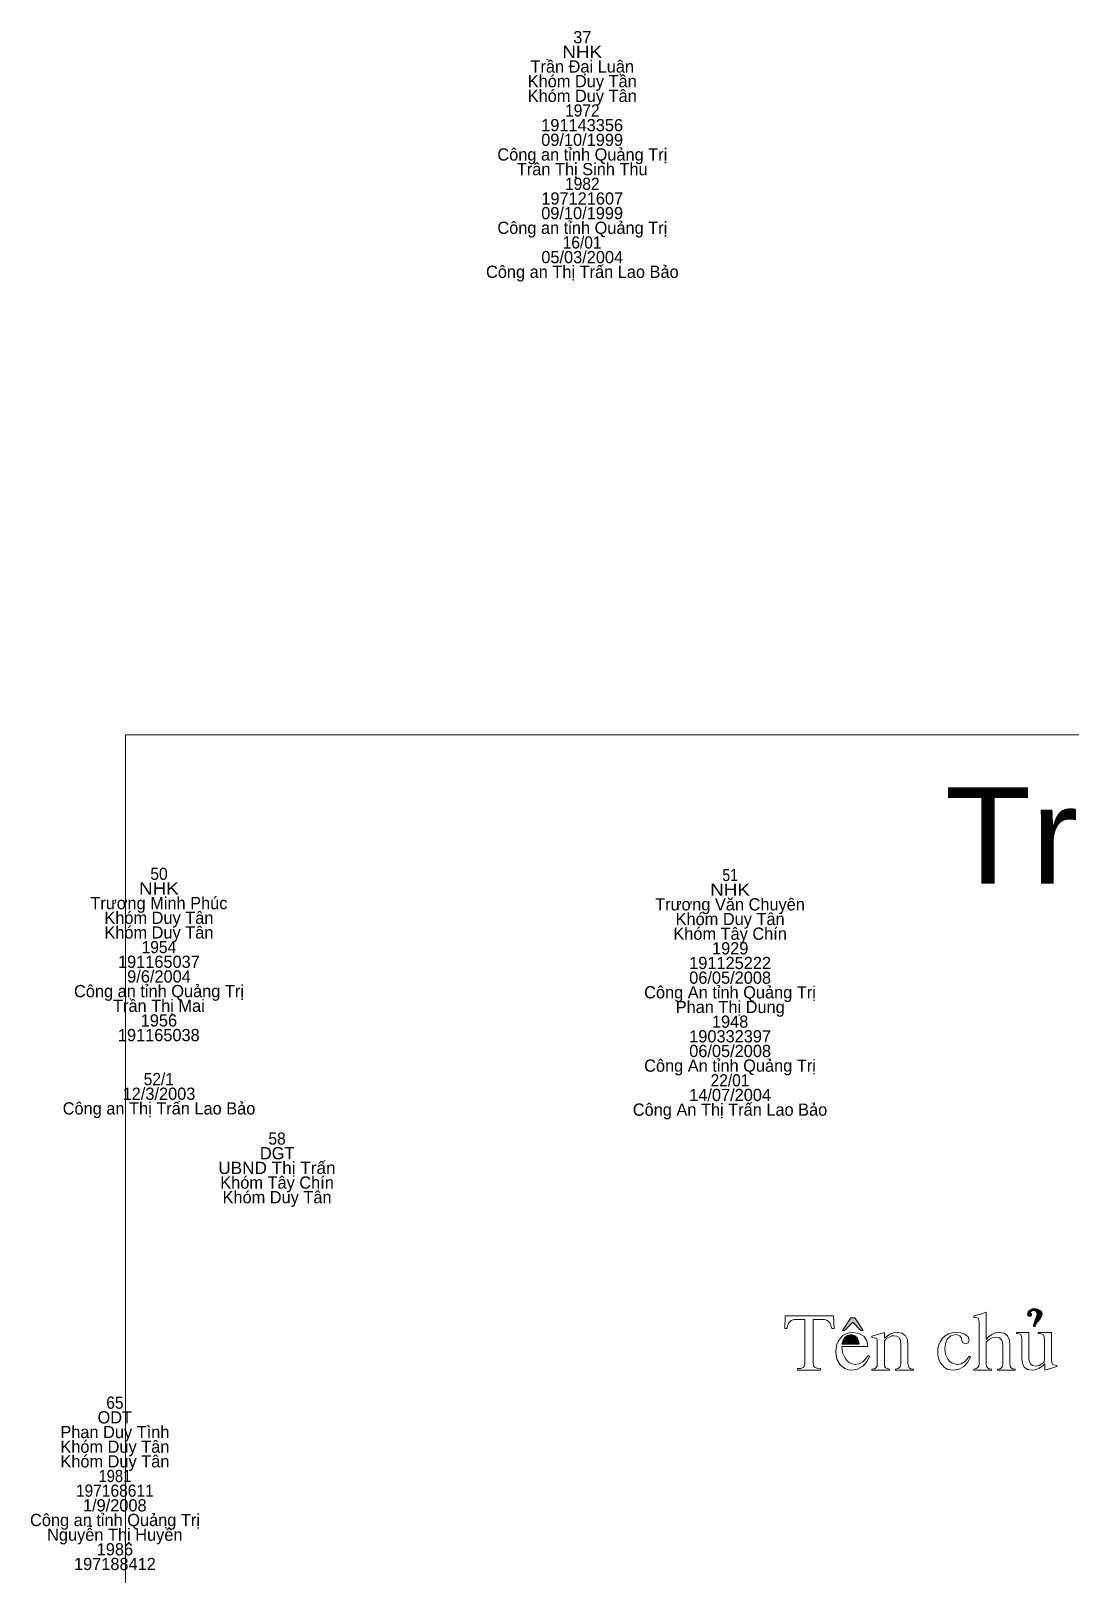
# Model space of a CAD drawing. Header units: metres. Extents: x 535887 to 536548, y 1837332 to 1837987.
# Drawn here: x 536143.5 to 536194.5, y 1837577.8 to 1837653.6 of the extents above; entities that cross this region are included whole.
import ezdxf
from ezdxf.enums import TextEntityAlignment as Align

# ---------------------------------------------------------------- set-up
doc = ezdxf.new("R2010")
doc.units = ezdxf.units.M
doc.header["$LTSCALE"] = 0.24
doc.layers.add('1', color=7, linetype='Continuous')
doc.layers.add('5', color=7, linetype='Continuous', lineweight=13)

msp = doc.modelspace()

# ---------------------------------------------------------------- hatches: boundary and pattern name
at = {"layer": '5'}
for points in [[(536183.44, 1837589.78), (536183.84, 1837590.19), (536184.23, 1837589.78), (536184.35, 1837589.78), (536183.94, 1837590.4), (536183.74, 1837590.4), (536183.33, 1837589.78)], [(536192.9, 1837590.2), (536192.97, 1837590.27), (536193.08, 1837590.4), (536193.14, 1837590.57), (536193.12, 1837590.68), (536193.04, 1837590.77), (536192.92, 1837590.83), (536192.78, 1837590.86), (536192.65, 1837590.84), (536192.54, 1837590.79), (536192.45, 1837590.7), (536192.42, 1837590.6), (536192.43, 1837590.54), (536192.44, 1837590.51), (536192.51, 1837590.47), (536192.59, 1837590.48), (536192.62, 1837590.54), (536192.61, 1837590.58), (536192.59, 1837590.61), (536192.56, 1837590.64), (536192.55, 1837590.65), (536192.55, 1837590.68), (536192.61, 1837590.74), (536192.72, 1837590.77), (536192.79, 1837590.75), (536192.85, 1837590.72), (536192.88, 1837590.66), (536192.9, 1837590.58), (536192.83, 1837590.36), (536192.8, 1837590.3), (536192.78, 1837590.24), (536192.75, 1837590.18), (536192.74, 1837590.14), (536192.72, 1837590.06), (536192.71, 1837589.98), (536192.79, 1837589.98), (536192.83, 1837590.1)], [(536184.15, 1837589.11), (536183.31, 1837589.11), (536183.37, 1837589.31), (536183.44, 1837589.44), (536183.58, 1837589.54), (536183.76, 1837589.58), (536183.93, 1837589.54), (536184.05, 1837589.43), (536184.12, 1837589.29)]]:
    msp.add_hatch(color=256, dxfattribs=at).paths.add_polyline_path(points)

# ---------------------------------------------------------------- linework, layer by layer
for points in [[(536148.14, 1837619.03), (536319.04, 1837619.03), (536319.04, 1837370.53), (536148.14, 1837370.53)], [(536182.26, 1837587.91), (536182.08, 1837587.93), (536181.96, 1837587.99), (536181.91, 1837588.06), (536181.89, 1837588.15), (536181.89, 1837590.33), (536182.21, 1837590.33), (536182.45, 1837590.32), (536182.6, 1837590.28), (536182.73, 1837590.14), (536182.82, 1837589.89), (536182.92, 1837589.89), (536182.9, 1837590.51), (536180.53, 1837590.51), (536180.51, 1837589.89), (536180.61, 1837589.89), (536180.69, 1837590.14), (536180.82, 1837590.28), (536180.96, 1837590.32), (536181.19, 1837590.33), (536181.49, 1837590.33), (536181.49, 1837588.15), (536181.47, 1837588.05), (536181.42, 1837587.98), (536181.29, 1837587.92), (536181.12, 1837587.91), (536181.12, 1837587.83), (536182.26, 1837587.83)], [(536183.44, 1837589.78), (536183.84, 1837590.19), (536184.23, 1837589.78), (536184.35, 1837589.78), (536183.94, 1837590.4), (536183.74, 1837590.4), (536183.33, 1837589.78)], [(536190.04, 1837588.16), (536190.03, 1837588.04), (536189.98, 1837587.96), (536189.9, 1837587.91), (536189.78, 1837587.89), (536189.78, 1837587.83), (536190.65, 1837587.83), (536190.65, 1837587.89), (536190.53, 1837587.9), (536190.45, 1837587.95), (536190.4, 1837588.03), (536190.39, 1837588.15), (536190.39, 1837589.22), (536190.53, 1837589.35), (536190.69, 1837589.43), (536190.87, 1837589.46), (536191.05, 1837589.42), (536191.16, 1837589.31), (536191.19, 1837589.18), (536191.2, 1837588.99), (536191.2, 1837588.15), (536191.19, 1837588.04), (536191.14, 1837587.95), (536191.06, 1837587.9), (536190.94, 1837587.89), (536190.94, 1837587.83), (536191.82, 1837587.83), (536191.82, 1837587.89), (536191.69, 1837587.9), (536191.61, 1837587.95), (536191.57, 1837588.03), (536191.55, 1837588.16), (536191.55, 1837589.01), (536191.53, 1837589.31), (536191.44, 1837589.52), (536191.27, 1837589.65), (536191.01, 1837589.69), (536190.83, 1837589.67), (536190.66, 1837589.59), (536190.51, 1837589.48), (536190.39, 1837589.35), (536190.39, 1837590.68), (536190.13, 1837590.59), (536189.97, 1837590.55), (536189.87, 1837590.52), (536189.78, 1837590.5), (536189.78, 1837590.42), (536189.85, 1837590.42), (536189.95, 1837590.41), (536190.01, 1837590.38), (536190.04, 1837590.17)], [(536192.9, 1837590.2), (536192.97, 1837590.27), (536193.08, 1837590.4), (536193.14, 1837590.57), (536193.12, 1837590.68), (536193.04, 1837590.77), (536192.92, 1837590.83), (536192.78, 1837590.86), (536192.65, 1837590.84), (536192.54, 1837590.79), (536192.45, 1837590.7), (536192.42, 1837590.6), (536192.43, 1837590.54), (536192.44, 1837590.51), (536192.51, 1837590.47), (536192.59, 1837590.48), (536192.62, 1837590.54), (536192.61, 1837590.58), (536192.59, 1837590.61), (536192.56, 1837590.64), (536192.55, 1837590.65), (536192.55, 1837590.68), (536192.61, 1837590.74), (536192.72, 1837590.77), (536192.79, 1837590.75), (536192.85, 1837590.72), (536192.88, 1837590.66), (536192.9, 1837590.58), (536192.83, 1837590.36), (536192.8, 1837590.3), (536192.78, 1837590.24), (536192.75, 1837590.18), (536192.74, 1837590.14), (536192.72, 1837590.06), (536192.71, 1837589.98), (536192.79, 1837589.98), (536192.83, 1837590.1)], [(536183.3, 1837588.99), (536184.58, 1837588.99), (536184.53, 1837589.27), (536184.38, 1837589.5), (536184.14, 1837589.64), (536183.85, 1837589.69), (536183.67, 1837589.67), (536183.51, 1837589.62), (536183.36, 1837589.54), (536183.24, 1837589.41), (536183.14, 1837589.27), (536183.06, 1837589.1), (536183.02, 1837588.92), (536183.01, 1837588.72), (536183.06, 1837588.38), (536183.22, 1837588.1), (536183.35, 1837587.98), (536183.48, 1837587.9), (536183.63, 1837587.85), (536183.79, 1837587.83), (536184.07, 1837587.88), (536184.33, 1837588.04), (536184.53, 1837588.25), (536184.66, 1837588.52), (536184.59, 1837588.55), (536184.47, 1837588.38), (536184.33, 1837588.25), (536184.15, 1837588.15), (536183.96, 1837588.12), (536183.81, 1837588.14), (536183.68, 1837588.19), (536183.56, 1837588.29), (536183.46, 1837588.42), (536183.34, 1837588.69)], [(536184.15, 1837589.11), (536183.31, 1837589.11), (536183.37, 1837589.31), (536183.44, 1837589.44), (536183.58, 1837589.54), (536183.76, 1837589.58), (536183.93, 1837589.54), (536184.05, 1837589.43), (536184.12, 1837589.29)], [(536185.04, 1837588.16), (536185.03, 1837588.04), (536184.98, 1837587.95), (536184.9, 1837587.9), (536184.78, 1837587.89), (536184.78, 1837587.83), (536185.65, 1837587.83), (536185.65, 1837587.89), (536185.53, 1837587.91), (536185.45, 1837587.95), (536185.4, 1837588.04), (536185.39, 1837588.17), (536185.39, 1837589.28), (536185.52, 1837589.4), (536185.66, 1837589.48), (536185.76, 1837589.52), (536185.87, 1837589.53), (536186.01, 1837589.5), (536186.12, 1837589.44), (536186.18, 1837589.3), (536186.2, 1837589.07), (536186.2, 1837588.17), (536186.19, 1837588.04), (536186.14, 1837587.96), (536186.06, 1837587.91), (536185.94, 1837587.89), (536185.94, 1837587.83), (536186.82, 1837587.83), (536186.82, 1837587.89), (536186.69, 1837587.9), (536186.61, 1837587.95), (536186.57, 1837588.03), (536186.55, 1837588.16), (536186.55, 1837589.04), (536186.52, 1837589.32), (536186.43, 1837589.53), (536186.27, 1837589.65), (536186.05, 1837589.69), (536185.85, 1837589.67), (536185.66, 1837589.6), (536185.39, 1837589.41), (536185.39, 1837589.69), (536184.78, 1837589.5), (536184.78, 1837589.44), (536185, 1837589.41), (536185.03, 1837589.32), (536185.04, 1837589.15)], [(536189.56, 1837588.53), (536189.44, 1837588.36), (536189.32, 1837588.24), (536189.16, 1837588.15), (536188.99, 1837588.12), (536188.84, 1837588.14), (536188.72, 1837588.18), (536188.61, 1837588.26), (536188.51, 1837588.37), (536188.39, 1837588.61), (536188.36, 1837588.89), (536188.39, 1837589.14), (536188.48, 1837589.36), (536188.66, 1837589.52), (536188.88, 1837589.58), (536189.02, 1837589.56), (536189.12, 1837589.5), (536189.17, 1837589.41), (536189.19, 1837589.3), (536189.25, 1837589.18), (536189.38, 1837589.13), (536189.5, 1837589.18), (536189.56, 1837589.3), (536189.5, 1837589.47), (536189.34, 1837589.6), (536189.14, 1837589.67), (536188.94, 1837589.69), (536188.73, 1837589.67), (536188.54, 1837589.62), (536188.38, 1837589.53), (536188.24, 1837589.4), (536188.14, 1837589.25), (536188.06, 1837589.09), (536188.02, 1837588.91), (536188.01, 1837588.72), (536188.02, 1837588.54), (536188.06, 1837588.37), (536188.13, 1837588.22), (536188.23, 1837588.09), (536188.35, 1837587.97), (536188.48, 1837587.89), (536188.63, 1837587.85), (536188.79, 1837587.83), (536189.06, 1837587.88), (536189.3, 1837588.02), (536189.47, 1837588.21), (536189.62, 1837588.47)], [(536193.6, 1837588.35), (536193.6, 1837589.69), (536192.94, 1837589.69), (536192.94, 1837589.63), (536193.11, 1837589.62), (536193.2, 1837589.57), (536193.23, 1837589.48), (536193.25, 1837589.32), (536193.25, 1837588.45), (536193.25, 1837588.39), (536193.25, 1837588.35), (536193.24, 1837588.3), (536193.23, 1837588.25), (536193.15, 1837588.16), (536193.11, 1837588.14), (536193.07, 1837588.11), (536192.99, 1837588.07), (536192.81, 1837588.03), (536192.66, 1837588.06), (536192.56, 1837588.14), (536192.51, 1837588.25), (536192.49, 1837588.4), (536192.49, 1837589.69), (536191.88, 1837589.69), (536191.88, 1837589.63), (536192.01, 1837589.62), (536192.09, 1837589.58), (536192.13, 1837589.49), (536192.14, 1837589.34), (536192.14, 1837588.41), (536192.17, 1837588.16), (536192.26, 1837587.98), (536192.42, 1837587.87), (536192.64, 1837587.83), (536192.8, 1837587.85), (536192.97, 1837587.91), (536193.18, 1837588.06), (536193.27, 1837588.15), (536193.27, 1837587.83), (536193.86, 1837588.02), (536193.86, 1837588.07), (536193.71, 1837588.09), (536193.63, 1837588.13)]]:
    msp.add_lwpolyline(points, close=True, dxfattribs=at)

# ---------------------------------------------------------------- texts
at = {"layer": '1'}
for s, p in [('37', (536170.565, 1837652.99)), ('Trần Đại Luận', (536170.56, 1837651.55)), ('Khóm Duy Tân', (536170.56, 1837650.83)), ('Khóm Duy Tân', (536170.56, 1837650.11)), ('191143356', (536170.555, 1837648.67)), ('09/10/1999', (536170.555, 1837647.95)), ('Công an tỉnh Quảng Trị', (536170.565, 1837647.23)), ('Trần Thị Sinh Thu', (536170.56, 1837646.51)), ('197121607', (536170.56, 1837645.07)), ('09/10/1999', (536170.555, 1837644.35)), ('Công an tỉnh Quảng Trị', (536170.565, 1837643.63)), ('05/03/2004', (536170.56, 1837642.19)), ('Công an Thị Trấn Lao Bảo', (536170.565, 1837641.47)), ('Trương Minh Phúc', (536149.78, 1837610.47)), ('Trương Văn Chuyên', (536177.815, 1837610.41)), ('Khóm Duy Tân', (536149.78, 1837609.75)), ('Khóm Duy Tân', (536177.82, 1837609.69)), ('Khóm Duy Tân', (536149.78, 1837609.03)), ('Khóm Tây Chín', (536177.82, 1837608.97)), ('1929', (536177.825, 1837608.25)), ('191165037', (536149.78, 1837607.59)), ('191125222', (536177.82, 1837607.53)), ('9/6/2004', (536149.785, 1837606.87)), ('06/05/2008', (536177.82, 1837606.81)), ('Công an tỉnh Quảng Trị', (536149.785, 1837606.15)), ('Công An tỉnh Quảng Trị', (536177.815, 1837606.09)), ('Trần Thị Mai', (536149.78, 1837605.43)), ('Phan Thị Dung', (536177.825, 1837605.37)), ('1956', (536149.78, 1837604.71)), ('1948', (536177.82, 1837604.65)), ('191165038', (536149.775, 1837603.99)), ('190332397', (536177.82, 1837603.93)), ('06/05/2008', (536177.82, 1837603.21)), ('Công An tỉnh Quảng Trị', (536177.815, 1837602.49)), ('12/3/2003', (536149.785, 1837601.11)), ('14/07/2004', (536177.82, 1837601.05)), ('Công an Thị Trấn Lao Bảo', (536149.785, 1837600.39)), ('Công An Thị Trấn Lao Bảo', (536177.815, 1837600.33)), ('DGT', (536155.585, 1837598.19)), ('Khóm Tây Chín', (536155.58, 1837596.75)), ('Khóm Duy Tân', (536155.58, 1837596.03)), ('ODT', (536147.615, 1837585.22)), ('Phan Duy Tình', (536147.62, 1837584.5)), ('Khóm Duy Tân', (536147.62, 1837583.78)), ('Khóm Duy Tân', (536147.62, 1837583.06)), ('1/9/2008', (536147.615, 1837580.9)), ('Công an tỉnh Quảng Trị', (536147.625, 1837580.18)), ('Nguyễn Thị Huyền', (536147.615, 1837579.46)), ('1986', (536147.62, 1837578.74)), ('197188412', (536147.62, 1837578.02))]:
    msp.add_text(s, height=0.6, dxfattribs=at).set_placement(p, align=Align.CENTER)
for s, width, p in [('NHK', 1.15, (536170.56, 1837652.27)), ('1972', 0.95, (536170.565, 1837649.39)), ('1982', 0.95, (536170.565, 1837645.79)), ('16/01', 0.95, (536170.555, 1837642.91)), ('50', 0.95, (536149.785, 1837611.91)), ('51', 0.85, (536177.82, 1837611.85)), ('NHK', 1.15, (536149.78, 1837611.19)), ('NHK', 1.15, (536177.82, 1837611.13)), ('1954', 0.95, (536149.78, 1837608.31)), ('52/1', 0.95, (536149.775, 1837601.83)), ('22/01', 0.95, (536177.815, 1837601.77)), ('58', 0.95, (536155.58, 1837598.91)), ('UBND Thị Trấn', 1.05, (536155.575, 1837597.47)), ('65', 0.95, (536147.62, 1837585.94)), ('1981', 0.9, (536147.62, 1837582.34)), ('197168611', 0.95, (536147.615, 1837581.62))]:
    msp.add_text(s, height=0.6, dxfattribs=dict(at, width=width)).set_placement(p, align=Align.CENTER)
at = {"layer": '5', "width": 1.1}
msp.add_text('Trang bổ sung về sơ đồ thửa đất', height=4.724, dxfattribs=at).set_placement((536239.125, 1837611.73), align=Align.CENTER)

doc.saveas('drawing.dxf')
